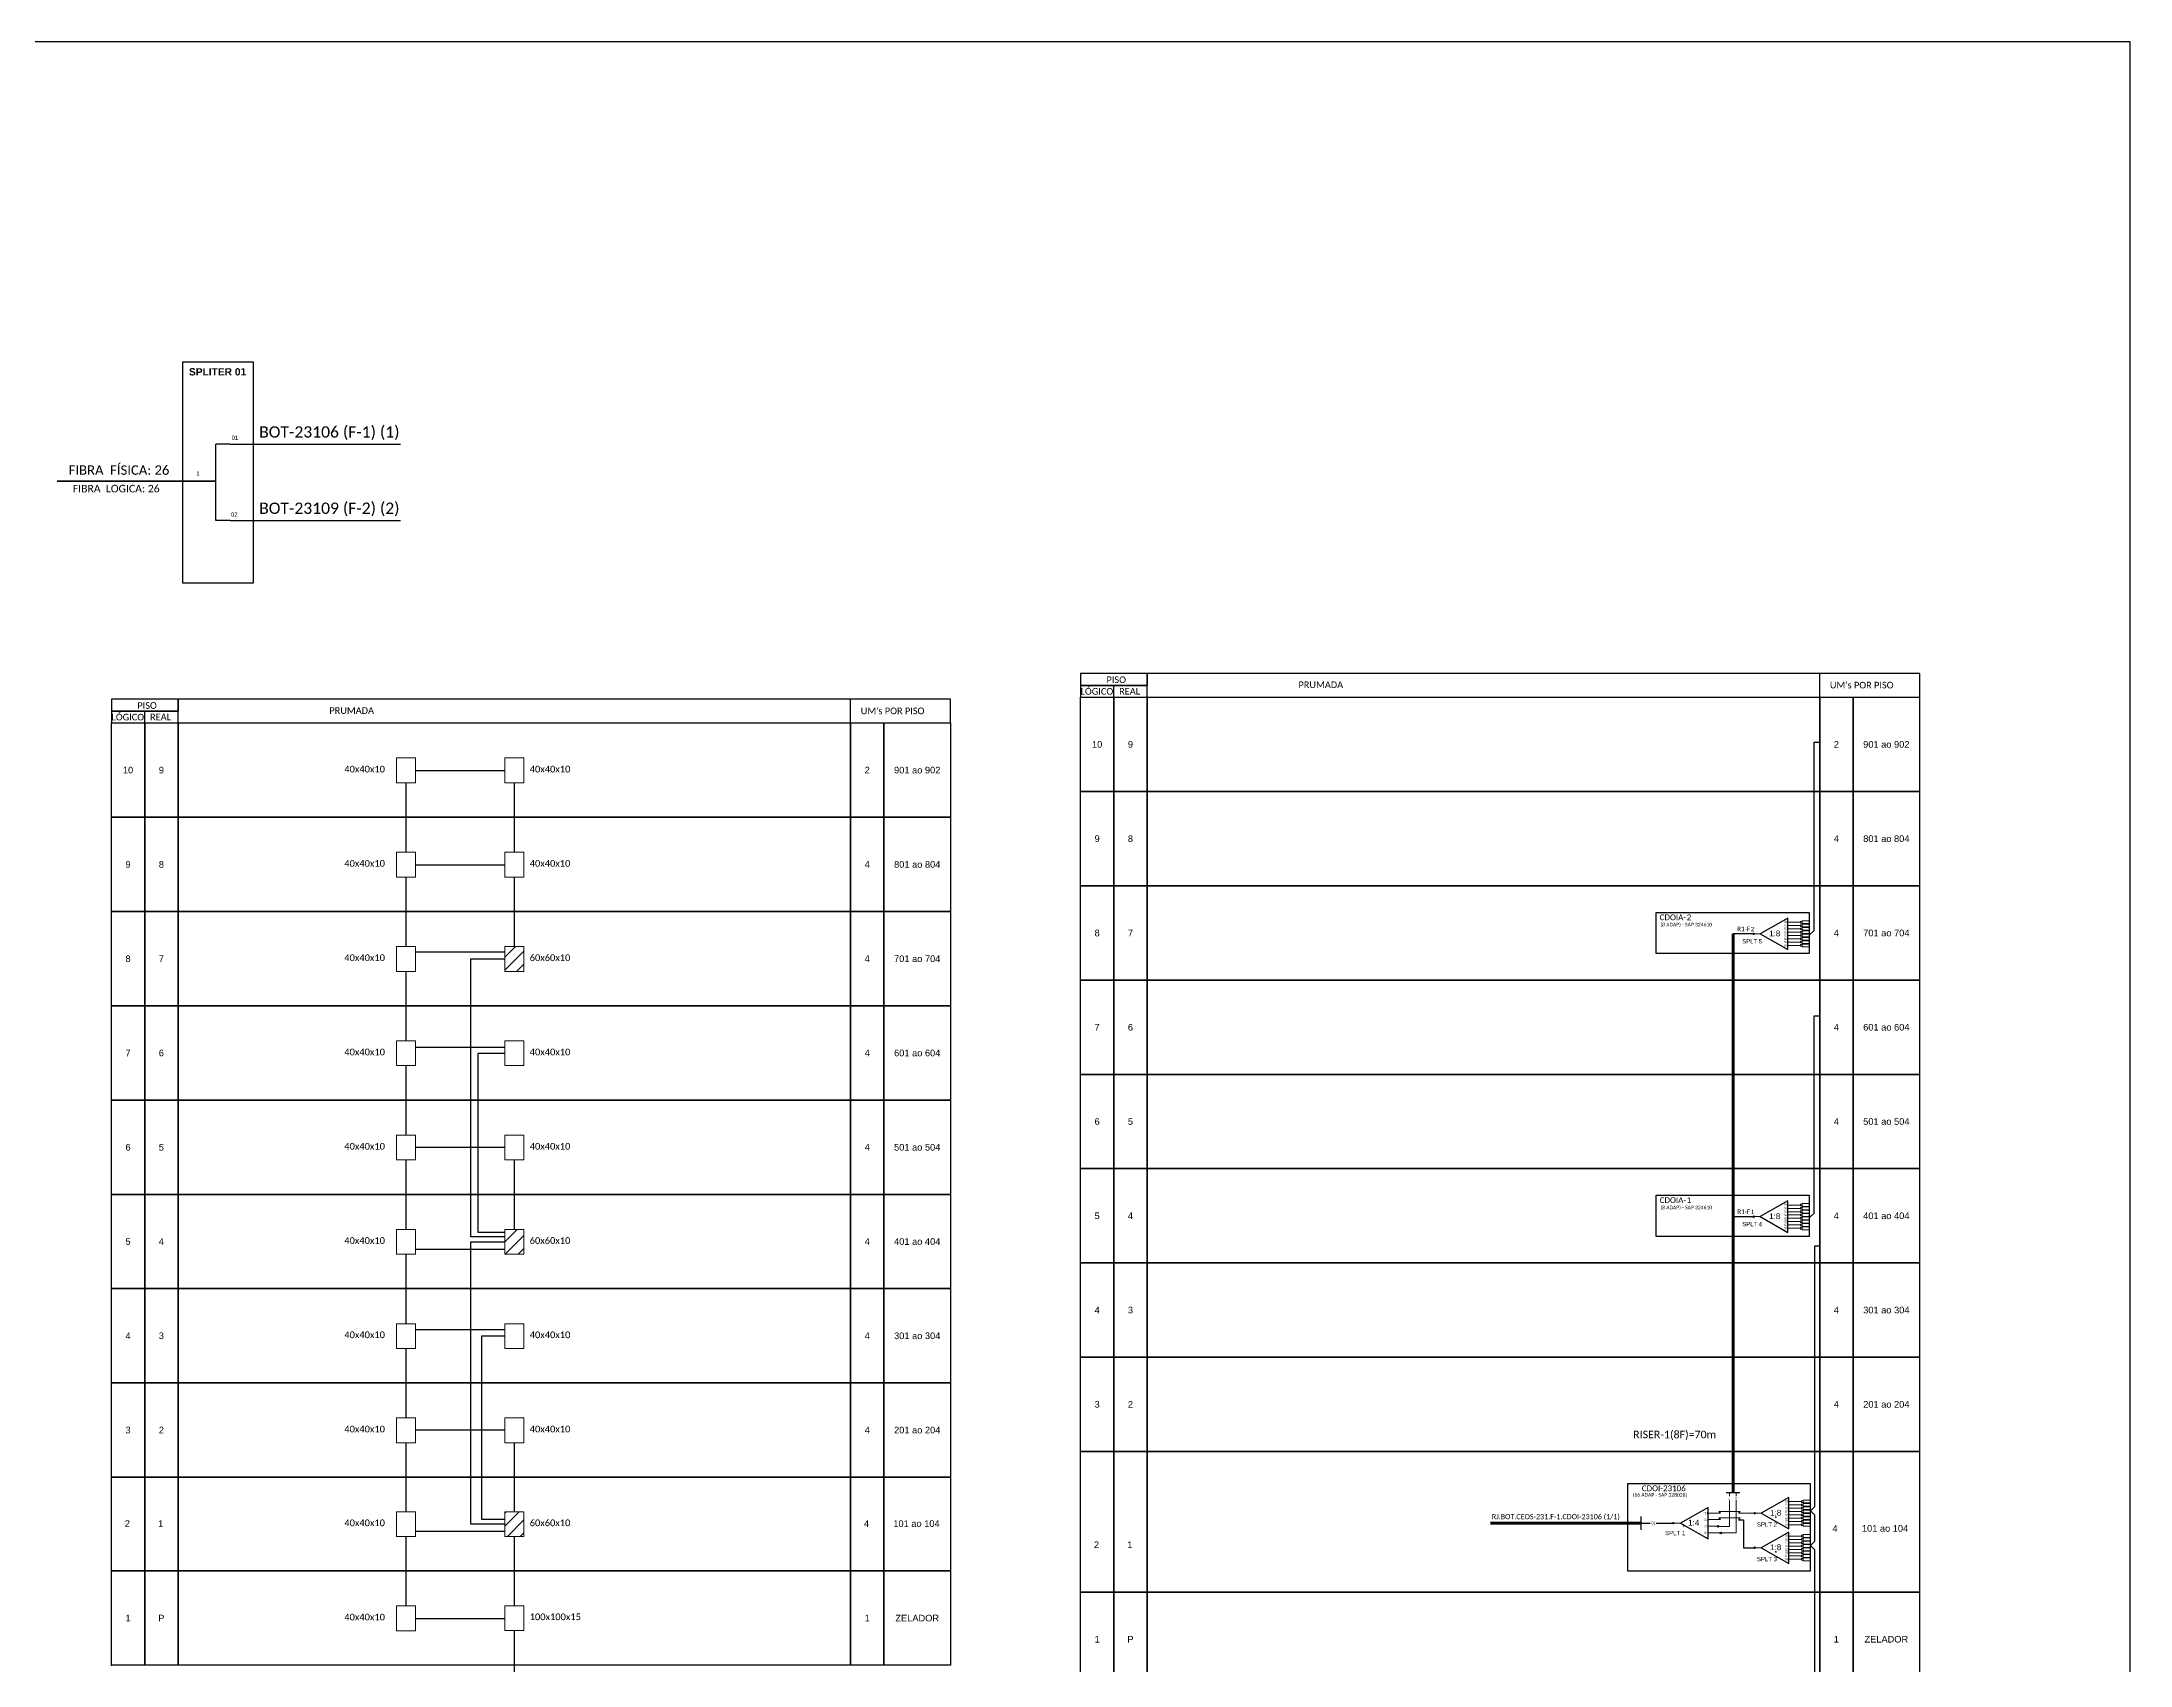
# Model space of a CAD drawing. Extents: x -89 to 749, y 705 to 1299.
# Drawn here: x 241 to 749, y 904 to 1299 of the extents above; entities that cross this region are included whole.
import ezdxf
from ezdxf.enums import TextEntityAlignment as Align

# ---------------------------------------------------------------- set-up
doc = ezdxf.new("R2010")
doc.units = 0
doc.styles.add('ARIAL', font='arial.ttf')
doc.styles.get("Standard").update_dxf_attribs({"font": 'arial.ttf'})
doc.styles.add('WMF-Calibri0', font='calibri.ttf')

# ---------------------------------------------------------------- blocks, each defined once
blk = doc.blocks.new('SPLT_1-8_SC-APC')
at = {"color": 1}
blk.add_lwpolyline([(-7.37, -2.1), (-17.04, -7.55), (-7.37, -13), (-7.37, -2.1)], dxfattribs=at)
at = {"color": 3, "lineweight": 0}
for points in [[(-2.99, -3.51), (-7.37, -3.51)], [(-7.37, -4.66), (-2.99, -4.66)], [(-7.37, -5.82), (-2.99, -5.82)], [(-7.37, -6.97), (-2.99, -6.97)], [(-2.41, -3.02), (-2.41, -4)], [(-2.41, -3.02), (0, -3.02)], [(-2.41, -4), (0, -4)], [(-2.41, -4.17), (-2.41, -5.16)], [(-2.41, -4.17), (0, -4.17)], [(-2.41, -5.16), (0, -5.16)], [(-2.41, -5.32), (-2.41, -6.31)], [(-2.41, -5.32), (0, -5.32)], [(-2.41, -6.31), (0, -6.31)], [(-2.41, -6.48), (-2.41, -7.46)], [(-2.41, -6.48), (0, -6.48)], [(-7.37, -8.12), (-2.99, -8.12)], [(-7.37, -9.28), (-2.99, -9.28)], [(-7.37, -10.43), (-2.99, -10.43)], [(-7.37, -11.58), (-2.99, -11.58)], [(-2.41, -7.46), (0, -7.46)], [(-2.41, -7.63), (-2.41, -8.62)], [(-2.41, -7.63), (0, -7.63)], [(-2.41, -8.62), (0, -8.62)], [(-2.41, -8.78), (-2.41, -9.77)], [(-2.41, -8.78), (0, -8.78)], [(-2.41, -9.77), (0, -9.77)], [(-2.41, -9.94), (-2.41, -10.92)], [(-2.41, -9.94), (0, -9.94)], [(-2.41, -10.92), (0, -10.92)], [(-2.41, -11.09), (-2.41, -12.08)], [(-2.41, -11.09), (0, -11.09)], [(-2.41, -12.08), (0, -12.08)]]:
    blk.add_lwpolyline(points, dxfattribs=at)
for points in [[(-2.99, -3.22), (-2.41, -3.22), (-2.41, -3.8), (-2.99, -3.8)], [(-2.99, -4.38), (-2.41, -4.38), (-2.41, -4.95), (-2.99, -4.95)], [(-2.99, -5.53), (-2.41, -5.53), (-2.41, -6.1), (-2.99, -6.1)], [(-2.99, -6.68), (-2.41, -6.68), (-2.41, -7.26), (-2.99, -7.26)], [(-2.99, -7.84), (-2.41, -7.84), (-2.41, -8.41), (-2.99, -8.41)], [(-2.99, -8.99), (-2.41, -8.99), (-2.41, -9.56), (-2.99, -9.56)], [(-2.99, -10.14), (-2.41, -10.14), (-2.41, -10.72), (-2.99, -10.72)], [(-2.99, -11.3), (-2.41, -11.3), (-2.41, -11.87), (-2.99, -11.87)]]:
    blk.add_lwpolyline(points, close=True, dxfattribs=at)
at = {"color": 1, "lineweight": 0}
blk.add_lwpolyline([(-17.04, -7.55), (-19.26, -7.55)], dxfattribs=at)
at = {"color": 1, "style": 'ARIAL'}
for s, height, p in [('1:8', 2, (-13.91, -8.4)), ('S1', 0.75, (-8.74, -3.78)), ('S2', 0.75, (-8.74, -4.97)), ('S3', 0.75, (-8.74, -6.18)), ('S4', 0.75, (-8.74, -7.36)), ('S5', 0.75, (-8.74, -8.57)), ('S6', 0.75, (-8.74, -9.69)), ('S7', 0.75, (-8.74, -10.78)), ('S8', 0.75, (-8.74, -11.9))]:
    blk.add_text(s, height=height, dxfattribs=at).set_placement(p)
blk = doc.blocks.new('SPLITTER_')
blk.add_point((0, 0))
at = {"style": 'ARIAL', "flags": 4}
blk.add_attdef('SPLT', (0, -3.26), '', height=1.5, dxfattribs=at)

msp = doc.modelspace()

# ---------------------------------------------------------------- hatches: boundary and pattern name
h = msp.add_hatch(color=3)
h.dxf.hatch_style = 1
edge = h.paths.add_edge_path()
edge.add_arc((657.7, 1082.15), 0.179, 0, 360)
h = msp.add_hatch()
h.set_pattern_fill('ANSI31', color=1, scale=0.7, style=0)
h.set_pattern_definition([(45, (-453.82, 271.751), (-1.571545, 1.571545), [])])
h.paths.add_polyline_path([(358.65, 1079.06), (354.01, 1079.06), (354.01, 1073.02), (358.65, 1073.02)])
h.paths.add_polyline_path([(358.65, 1010.29), (354.01, 1010.29), (354.01, 1004.26), (358.65, 1004.26)])
h.paths.add_polyline_path([(358.65, 941.66), (354.01, 941.66), (354.01, 935.63), (358.65, 935.63)])
h.paths.add_polyline_path([(359.81, 1006.34), (370.38, 1006.34), (370.38, 1008.82), (359.81, 1008.82)], flags=9)
h.paths.add_polyline_path([(359.81, 937.71), (370.38, 937.71), (370.38, 940.19), (359.81, 940.19)], flags=9)
h = msp.add_hatch(color=3)
h.dxf.hatch_style = 1
edge = h.paths.add_edge_path()
edge.add_arc((657.7, 1013.38), 0.179, 0, 360)
h = msp.add_hatch(color=3)
h.dxf.hatch_style = 1
edge = h.paths.add_edge_path()
edge.add_arc((657.91, 941.29), 0.179, 0, 360)
h = msp.add_hatch(color=3)
h.dxf.hatch_style = 1
edge = h.paths.add_edge_path()
edge.add_arc((638.14, 938.89), 0.179, 0, 360)
h = msp.add_hatch(color=3)
h.dxf.hatch_style = 1
edge = h.paths.add_edge_path()
edge.add_arc((649, 938.1), 0.179, 0, 360)
h = msp.add_hatch(color=3)
h.dxf.hatch_style = 1
edge = h.paths.add_edge_path()
edge.add_arc((649.7, 936.48), 0.179, 0, 360)
h = msp.add_hatch(color=3)
h.dxf.hatch_style = 1
edge = h.paths.add_edge_path()
edge.add_arc((657.91, 932.9), 0.179, 0, 360)

# ---------------------------------------------------------------- linework, layer by layer
at = {"color": 7, "linetype": 'Continuous'}
for p, q in [((287.28, 1201.18), (283.76, 1201.18)), ((287.28, 1182.63), (283.76, 1182.63))]:
    msp.add_line(p, q, dxfattribs=at)
at = {"color": 10, "linetype": 'Continuous'}
for p, q in [((287.28, 1201.19), (328.65, 1201.18)), ((287.28, 1182.64), (328.65, 1182.63))]:
    msp.add_line(p, q, dxfattribs=at)
at = {"color": 1, "linetype": 'Continuous', "lineweight": 60}
msp.add_line((283.76, 1192.23), (245.15, 1192.12), dxfattribs=at)
for points in [[(-89.32, 705.02), (749.25, 705.02), (749.25, 1299.02), (-89.32, 1299.02), (-89.32, 705.02)], [(510.2, 1139.66), (698.06, 1139.66), (698.06, 1145.42), (510.2, 1145.42), (510.2, 1145.42), (510.2, 1142.54)], [(673.74, 1139.66), (673.74, 1145.42)], [(274.56, 1133.41), (462.42, 1133.41), (462.42, 1139.16), (274.56, 1139.16), (274.56, 1139.16), (274.56, 1136.28)], [(438.09, 1133.41), (438.09, 1139.16)], [(502.1, 1139.66), (502.1, 1142.54)], [(266.46, 1133.41), (266.46, 1136.28)], [(654, 939.69), (655.22, 939.69), (655.22, 932.9), (657.73, 932.9)]]:
    msp.add_lwpolyline(points)
at = {"color": 7}
for points in [[(275.61, 1167.45), (292.89, 1167.45), (292.89, 1221.1), (275.61, 1221.1)], [(494, 1139.66), (502.1, 1139.66), (502.1, 1116.74), (494, 1116.74)], [(502.1, 1139.66), (510.2, 1139.66), (510.2, 1116.74), (502.1, 1116.74)], [(510.2, 1139.66), (673.74, 1139.66), (673.74, 1116.74), (510.2, 1116.74)], [(673.74, 1139.66), (681.84, 1139.66), (681.84, 1116.74), (673.74, 1116.74)], [(681.84, 1139.66), (698.04, 1139.66), (698.04, 1116.74), (681.84, 1116.74)], [(258.36, 1133.41), (266.46, 1133.41), (266.46, 1110.49), (258.36, 1110.49)], [(266.46, 1133.41), (274.56, 1133.41), (274.56, 1110.49), (266.46, 1110.49)], [(274.56, 1133.41), (438.09, 1133.41), (438.09, 1110.49), (274.56, 1110.49)], [(438.09, 1133.41), (446.19, 1133.41), (446.19, 1110.49), (438.09, 1110.49)], [(446.19, 1133.41), (462.4, 1133.41), (462.4, 1110.49), (446.19, 1110.49)], [(494, 1116.74), (502.1, 1116.74), (502.1, 1093.82), (494, 1093.82)], [(502.1, 1116.74), (510.2, 1116.74), (510.2, 1093.82), (502.1, 1093.82)], [(510.2, 1116.74), (673.74, 1116.74), (673.74, 1093.82), (510.2, 1093.82)], [(673.74, 1116.74), (681.84, 1116.74), (681.84, 1093.82), (673.74, 1093.82)], [(681.84, 1116.74), (698.04, 1116.74), (698.04, 1093.82), (681.84, 1093.82)], [(258.36, 1110.49), (266.46, 1110.49), (266.46, 1087.57), (258.36, 1087.57)], [(266.46, 1110.49), (274.56, 1110.49), (274.56, 1087.57), (266.46, 1087.57)], [(274.56, 1110.49), (438.09, 1110.49), (438.09, 1087.57), (274.56, 1087.57)], [(438.09, 1110.49), (446.19, 1110.49), (446.19, 1087.57), (438.09, 1087.57)], [(446.19, 1110.49), (462.4, 1110.49), (462.4, 1087.57), (446.19, 1087.57)], [(494, 1093.82), (502.1, 1093.82), (502.1, 1070.9), (494, 1070.9)], [(502.1, 1093.82), (510.2, 1093.82), (510.2, 1070.9), (502.1, 1070.9)], [(510.2, 1093.82), (673.74, 1093.82), (673.74, 1070.9), (510.2, 1070.9)], [(673.74, 1093.82), (681.84, 1093.82), (681.84, 1070.9), (673.74, 1070.9)], [(681.84, 1093.82), (698.04, 1093.82), (698.04, 1070.9), (681.84, 1070.9)], [(258.36, 1087.57), (266.46, 1087.57), (266.46, 1064.64), (258.36, 1064.64)], [(266.46, 1087.57), (274.56, 1087.57), (274.56, 1064.64), (266.46, 1064.64)], [(274.56, 1087.57), (438.09, 1087.57), (438.09, 1064.64), (274.56, 1064.64)], [(438.09, 1087.57), (446.19, 1087.57), (446.19, 1064.64), (438.09, 1064.64)], [(446.19, 1087.57), (462.4, 1087.57), (462.4, 1064.64), (446.19, 1064.64)], [(494, 1070.9), (502.1, 1070.9), (502.1, 1047.98), (494, 1047.98)], [(502.1, 1070.9), (510.2, 1070.9), (510.2, 1047.98), (502.1, 1047.98)], [(510.2, 1070.9), (673.74, 1070.9), (673.74, 1047.98), (510.2, 1047.98)], [(673.74, 1070.9), (681.84, 1070.9), (681.84, 1047.98), (673.74, 1047.98)], [(681.84, 1070.9), (698.04, 1070.9), (698.04, 1047.98), (681.84, 1047.98)], [(258.36, 1064.64), (266.46, 1064.64), (266.46, 1041.72), (258.36, 1041.72)], [(266.46, 1064.64), (274.56, 1064.64), (274.56, 1041.72), (266.46, 1041.72)], [(274.56, 1064.64), (438.09, 1064.64), (438.09, 1041.72), (274.56, 1041.72)], [(438.09, 1064.64), (446.19, 1064.64), (446.19, 1041.72), (438.09, 1041.72)], [(446.19, 1064.64), (462.4, 1064.64), (462.4, 1041.72), (446.19, 1041.72)], [(494, 1047.98), (502.1, 1047.98), (502.1, 1025.06), (494, 1025.06)], [(502.1, 1047.98), (510.2, 1047.98), (510.2, 1025.06), (502.1, 1025.06)], [(510.2, 1047.98), (673.74, 1047.98), (673.74, 1025.06), (510.2, 1025.06)], [(673.74, 1047.98), (681.84, 1047.98), (681.84, 1025.06), (673.74, 1025.06)], [(681.84, 1047.98), (698.04, 1047.98), (698.04, 1025.06), (681.84, 1025.06)], [(258.36, 1041.72), (266.46, 1041.72), (266.46, 1018.8), (258.36, 1018.8)], [(266.46, 1041.72), (274.56, 1041.72), (274.56, 1018.8), (266.46, 1018.8)], [(274.56, 1041.72), (438.09, 1041.72), (438.09, 1018.8), (274.56, 1018.8)], [(438.09, 1041.72), (446.19, 1041.72), (446.19, 1018.8), (438.09, 1018.8)], [(446.19, 1041.72), (462.4, 1041.72), (462.4, 1018.8), (446.19, 1018.8)], [(494, 1025.06), (502.1, 1025.06), (502.1, 1002.14), (494, 1002.14)], [(502.1, 1025.06), (510.2, 1025.06), (510.2, 1002.14), (502.1, 1002.14)], [(510.2, 1025.06), (673.74, 1025.06), (673.74, 1002.14), (510.2, 1002.14)], [(673.74, 1025.06), (681.84, 1025.06), (681.84, 1002.14), (673.74, 1002.14)], [(681.84, 1025.06), (698.04, 1025.06), (698.04, 1002.14), (681.84, 1002.14)], [(258.36, 1018.8), (266.46, 1018.8), (266.46, 995.88), (258.36, 995.88)], [(266.46, 1018.8), (274.56, 1018.8), (274.56, 995.88), (266.46, 995.88)], [(274.56, 1018.8), (438.09, 1018.8), (438.09, 995.88), (274.56, 995.88)], [(438.09, 1018.8), (446.19, 1018.8), (446.19, 995.88), (438.09, 995.88)], [(446.19, 1018.8), (462.4, 1018.8), (462.4, 995.88), (446.19, 995.88)], [(494, 1002.14), (502.1, 1002.14), (502.1, 979.22), (494, 979.22)], [(502.1, 1002.14), (510.2, 1002.14), (510.2, 979.22), (502.1, 979.22)], [(510.2, 1002.14), (673.74, 1002.14), (673.74, 979.22), (510.2, 979.22)], [(673.74, 1002.14), (681.84, 1002.14), (681.84, 979.22), (673.74, 979.22)], [(681.84, 1002.14), (698.04, 1002.14), (698.04, 979.22), (681.84, 979.22)], [(258.36, 995.88), (266.46, 995.88), (266.46, 972.96), (258.36, 972.96)], [(266.46, 995.88), (274.56, 995.88), (274.56, 972.96), (266.46, 972.96)], [(274.56, 995.88), (438.09, 995.88), (438.09, 972.96), (274.56, 972.96)], [(438.09, 995.88), (446.19, 995.88), (446.19, 972.96), (438.09, 972.96)], [(446.19, 995.88), (462.4, 995.88), (462.4, 972.96), (446.19, 972.96)], [(494, 979.22), (502.1, 979.22), (502.1, 956.3), (494, 956.3)], [(502.1, 979.22), (510.2, 979.22), (510.2, 956.3), (502.1, 956.3)], [(510.2, 979.22), (673.74, 979.22), (673.74, 956.3), (510.2, 956.3)], [(673.74, 979.22), (681.84, 979.22), (681.84, 956.3), (673.74, 956.3)], [(681.84, 979.22), (698.04, 979.22), (698.04, 956.3), (681.84, 956.3)], [(258.36, 972.96), (266.46, 972.96), (266.46, 950.04), (258.36, 950.04)], [(266.46, 972.96), (274.56, 972.96), (274.56, 950.04), (266.46, 950.04)], [(274.56, 972.96), (438.09, 972.96), (438.09, 950.04), (274.56, 950.04)], [(438.09, 972.96), (446.19, 972.96), (446.19, 950.04), (438.09, 950.04)], [(446.19, 972.96), (462.4, 972.96), (462.4, 950.04), (446.19, 950.04)], [(494, 956.3), (502.1, 956.3), (502.1, 922.11), (494, 922.11)], [(502.1, 956.3), (510.2, 956.3), (510.2, 922.11), (502.1, 922.11)], [(510.2, 956.3), (673.74, 956.3), (673.74, 922.11), (510.2, 922.11)], [(673.74, 956.3), (681.84, 956.3), (681.84, 922.11), (673.74, 922.11)], [(681.84, 956.3), (698.04, 956.3), (698.04, 922.11), (681.84, 922.11)], [(258.36, 950.04), (266.46, 950.04), (266.46, 927.25), (258.36, 927.25)], [(266.46, 950.04), (274.56, 950.04), (274.56, 927.25), (266.46, 927.25)], [(274.56, 950.04), (438.09, 950.04), (438.09, 927.25), (274.56, 927.25)], [(438.09, 950.04), (446.19, 950.04), (446.19, 927.25), (438.09, 927.25)], [(446.19, 950.04), (462.4, 950.04), (462.4, 927.25), (446.19, 927.25)], [(258.36, 927.25), (266.46, 927.25), (266.46, 904.33), (258.36, 904.33)], [(266.46, 927.25), (274.56, 927.25), (274.56, 904.33), (266.46, 904.33)], [(274.56, 927.25), (438.09, 927.25), (438.09, 904.33), (274.56, 904.33)], [(438.09, 927.25), (446.19, 927.25), (446.19, 904.33), (438.09, 904.33)], [(446.19, 927.25), (462.4, 927.25), (462.4, 904.33), (446.19, 904.33)], [(494, 922.11), (502.1, 922.11), (502.1, 899.19), (494, 899.19)], [(502.1, 922.11), (510.2, 922.11), (510.2, 899.19), (502.1, 899.19)], [(510.2, 922.11), (673.74, 922.11), (673.74, 899.19), (510.2, 899.19)], [(673.74, 922.11), (681.84, 922.11), (681.84, 899.19), (673.74, 899.19)], [(681.84, 922.11), (698.04, 922.11), (698.04, 899.19), (681.84, 899.19)]]:
    msp.add_lwpolyline(points, close=True, dxfattribs=at)
at = {"color": 7, "linetype": 'Continuous'}
msp.add_lwpolyline([(283.76, 1182.63), (283.76, 1201.18)], dxfattribs=at)
for points in [[(494, 1142.54), (510.2, 1142.54), (510.2, 1145.42), (494, 1145.42)], [(258.36, 1136.28), (274.56, 1136.28), (274.56, 1139.16), (258.36, 1139.16)], [(494, 1139.66), (510.2, 1139.66), (510.2, 1142.54), (494, 1142.54)], [(258.36, 1133.41), (274.56, 1133.41), (274.56, 1136.28), (258.36, 1136.28)]]:
    msp.add_lwpolyline(points, close=True)
at = {"color": 3}
for points in [[(671.34, 1082), (672.38, 1082.99), (672.38, 1128.76), (673.74, 1128.76)], [(329.96, 1118.86), (329.96, 1101.98)], [(332.28, 1121.88), (354.01, 1121.88)], [(356.33, 1118.86), (356.33, 1101.98)], [(332.28, 1098.96), (354.01, 1098.96)], [(329.96, 1095.94), (329.96, 1079.06)], [(356.33, 1095.94), (356.33, 1079.06)], [(354.01, 1077.65), (332.28, 1077.65)], [(329.96, 1073.02), (329.96, 1056.14)], [(354.01, 1008.47), (345.72, 1008.47), (345.72, 1076.04), (354.01, 1076.04)], [(671.28, 1013.17), (672.38, 1014.23), (672.38, 1062.21), (673.74, 1062.21)], [(354.01, 1054.5), (332.28, 1054.5)], [(354.01, 1009.57), (347.57, 1009.57), (347.57, 1053.12), (354.01, 1053.12)], [(329.96, 1050.1), (329.96, 1033.22)], [(329.96, 1027.18), (329.96, 1010.29)], [(354.01, 1030.2), (332.28, 1030.2)], [(356.33, 1027.18), (356.33, 1010.29)], [(354.01, 938.65), (354.01, 938.65), (345.72, 938.65), (345.72, 1007.28), (354.01, 1007.28)], [(672.58, 936.82), (672.58, 936.82), (672.58, 940.78), (671.48, 941.84), (672.58, 942.89), (672.58, 1006.26), (673.74, 1006.26)], [(329.96, 1004.26), (329.96, 987.37)], [(354.01, 1005.43), (332.28, 1005.43)], [(354.01, 985.89), (332.28, 985.89)], [(329.96, 981.34), (329.96, 964.45)], [(354.01, 984.36), (348.33, 984.36), (348.33, 939.84), (354.01, 939.84)], [(354.01, 961.44), (332.28, 961.44)], [(329.96, 958.42), (329.96, 941.53)], [(356.33, 958.42), (356.33, 941.66)], [(329.96, 935.63), (329.96, 918.74)], [(354.01, 936.81), (332.28, 936.81)], [(356.33, 935.63), (356.33, 918.81)], [(630.33, 938.89), (632.54, 938.89)], [(633.99, 938.89), (638.14, 938.89)], [(673.74, 883.11), (672.58, 883.11), (672.58, 932.39), (671.48, 933.45), (672.58, 934.5), (672.58, 938.45), (672.58, 938.45)], [(332.28, 915.73), (354.01, 915.73)], [(356.33, 912.77), (356.33, 898.4)]]:
    msp.add_lwpolyline(points, dxfattribs=at)
at = {"color": 0, "lineweight": 0}
for points in [[(327.65, 1124.9), (332.28, 1124.9), (332.28, 1118.86), (327.65, 1118.86)], [(354.01, 1124.9), (358.65, 1124.9), (358.65, 1118.86), (354.01, 1118.86)], [(327.65, 1101.98), (332.28, 1101.98), (332.28, 1095.94), (327.65, 1095.94)], [(354.01, 1101.98), (358.65, 1101.98), (358.65, 1095.94), (354.01, 1095.94)], [(327.65, 1079.06), (332.28, 1079.06), (332.28, 1073.02), (327.65, 1073.02)], [(327.65, 1056.14), (332.28, 1056.14), (332.28, 1050.1), (327.65, 1050.1)], [(354.01, 1056.14), (358.65, 1056.14), (358.65, 1050.1), (354.01, 1050.1)], [(327.65, 1033.22), (332.28, 1033.22), (332.28, 1027.18), (327.65, 1027.18)], [(354.01, 1033.22), (358.65, 1033.22), (358.65, 1027.18), (354.01, 1027.18)], [(327.65, 1010.29), (332.28, 1010.29), (332.28, 1004.26), (327.65, 1004.26)], [(327.65, 987.37), (332.28, 987.37), (332.28, 981.34), (327.65, 981.34)], [(354.01, 987.37), (358.65, 987.37), (358.65, 981.34), (354.01, 981.34)], [(327.65, 964.45), (332.28, 964.45), (332.28, 958.42), (327.65, 958.42)], [(354.01, 964.45), (358.65, 964.45), (358.65, 958.42), (354.01, 958.42)], [(327.65, 941.66), (332.28, 941.66), (332.28, 935.63), (327.65, 935.63)], [(327.65, 918.74), (332.28, 918.74), (332.28, 912.71), (327.65, 912.71)], [(354.01, 918.81), (358.65, 918.81), (358.65, 912.77), (354.01, 912.77)]]:
    msp.add_lwpolyline(points, close=True, dxfattribs=at)
at = {"color": 1}
for points in [[(634.01, 1087.36), (671.2, 1087.36), (671.2, 1077.34), (634.01, 1077.34)], [(634.01, 1018.6), (671.2, 1018.6), (671.2, 1008.58), (634.01, 1008.58)], [(627.08, 948.49), (671.41, 948.49), (671.41, 927.16), (627.08, 927.16)]]:
    msp.add_lwpolyline(points, close=True, dxfattribs=at)
at = {"color": 5, "const_width": 0.77}
msp.add_lwpolyline([(652.68, 946.33), (652.68, 1082.15)], dxfattribs=at)
at = {"color": 5}
for points in [[(657.7, 1082.15), (652.68, 1082.15)], [(657.7, 1013.38), (652.68, 1013.38)], [(651.01, 946.33), (654.36, 946.33)]]:
    msp.add_lwpolyline(points, dxfattribs=at)
at = {"color": 1, "lineweight": 0}
for points in [[(354.01, 1079.06), (358.65, 1079.06), (358.65, 1073.02), (354.01, 1073.02)], [(354.01, 1010.29), (358.65, 1010.29), (358.65, 1004.26), (354.01, 1004.26)], [(354.01, 941.66), (358.65, 941.66), (358.65, 935.63), (354.01, 935.63)]]:
    msp.add_lwpolyline(points, close=True, dxfattribs=at)
at = {"color": 5, "lineweight": 0}
for points in [[(651.81, 946.33), (651.81, 945.41)], [(653.43, 946.33), (653.43, 945.43)], [(649.87, 936.48), (653.42, 936.48), (653.42, 944.44)], [(651.81, 944.41), (651.81, 938.06)], [(649.17, 938.06), (651.81, 938.06)]]:
    msp.add_lwpolyline(points, dxfattribs=at)
at = {"color": 1}
for points in [[(630.33, 937.21), (630.33, 940.51)], [(646.64, 942.71), (639.87, 938.9), (646.64, 935.08), (646.64, 942.71)]]:
    msp.add_lwpolyline(points, dxfattribs=at)
at = {"color": 7, "lineweight": 0}
for points in [[(646.64, 941.29), (649.62, 941.29)], [(646.64, 939.72), (649.59, 939.72)], [(649.62, 941.29), (649.23, 941.73), (651.81, 941.73)], [(649.59, 939.72), (649.23, 940.13), (651.81, 940.13)], [(654, 941.29), (654.38, 941.73), (651.81, 941.73)], [(654, 939.69), (654.38, 940.13), (651.81, 940.13)], [(654, 941.29), (657.73, 941.29)], [(646.64, 938.1), (649, 938.1)], [(646.64, 936.48), (649.7, 936.48)]]:
    msp.add_lwpolyline(points, dxfattribs=at)
at = {"color": 1, "const_width": 0.7}
msp.add_lwpolyline([(593.68, 938.89), (630.33, 938.89)], dxfattribs=at)
at = {"color": 1, "lineweight": 0}
msp.add_lwpolyline([(639.87, 938.9), (638.32, 938.9)], dxfattribs=at)
at = {"color": 3}
for centre in [(657.7, 1082.15), (657.7, 1013.38), (657.91, 941.29), (638.14, 938.89), (649, 938.1), (649.7, 936.48), (657.91, 932.9)]:
    msp.add_circle(centre, 0.179, dxfattribs=at)
at = {"color": 7}
for p in [(494, 1116.74), (258.36, 1110.49), (494, 1093.82), (258.36, 1087.57), (494, 1070.9), (258.36, 1064.64), (494, 1047.98), (258.36, 1041.72), (494, 1025.06), (258.36, 1018.8), (494, 1002.14), (258.36, 995.88), (494, 979.22), (258.36, 972.96), (494, 956.3), (258.36, 950.04), (258.36, 927.25), (494, 922.11), (258.36, 904.33)]:
    msp.add_point(p, dxfattribs=at)

# ---------------------------------------------------------------- block references
at = {"color": 3, "xscale": 0.7, "yscale": 0.7, "zscale": 0.7}
for p in [(671.18, 1087.43), (671.18, 1018.67), (671.41, 946.58), (671.41, 938.19)]:
    msp.add_blockref('SPLT_1-8_SC-APC', p, dxfattribs=at)
ref = msp.add_blockref('SPLITTER_', (663.05, 940.29), dxfattribs=dict(xscale=-0.7, yscale=0.7, zscale=0.7))
ref.add_attrib('SPLT', 'SPLT 2', (658.47, 938.01), dxfattribs={"height": 1.05, "style": 'ARIAL'})
ref = msp.add_blockref('SPLITTER_', (640.7, 938.22), dxfattribs=dict(xscale=-0.7, yscale=0.7, zscale=0.7))
ref.add_attrib('SPLT', 'SPLT 1', (636.13, 935.94), dxfattribs={"height": 1.05, "style": 'ARIAL'})
ref = msp.add_blockref('SPLITTER_', (663.05, 931.9), dxfattribs=dict(xscale=-0.7, yscale=0.7, zscale=0.7))
ref.add_attrib('SPLT', 'SPLT 3', (658.47, 929.62), dxfattribs={"height": 1.05, "style": 'ARIAL'})

# ---------------------------------------------------------------- texts
at = {"style": 'WMF-Calibri0'}
for s, height, p in [('     PISO', 1.61, (497.48, 1143.11)), ('PRUMADA', 1.61, (547, 1141.89)), ("UM's POR PISO", 1.61, (676.21, 1141.81)), ('     PISO', 1.61, (261.83, 1136.85)), ('  LÓGICO', 1.61, (492.9, 1140.29)), ('    REAL', 1.61, (501.13, 1140.32)), ('  LÓGICO', 1.61, (257.25, 1134.03)), ('    REAL', 1.61, (265.49, 1134.07)), ('PRUMADA', 1.61, (311.35, 1135.63)), ("UM's POR PISO", 1.61, (440.56, 1135.55)), ('40x40x10', 1.622, (315, 1121.38)), ('40x40x10', 1.622, (360.08, 1121.38)), ('40x40x10', 1.622, (315, 1098.46)), ('40x40x10', 1.622, (360.08, 1098.46)), ('40x40x10', 1.622, (315, 1075.54)), ('40x40x10', 1.622, (315, 1052.61)), ('40x40x10', 1.622, (360.08, 1052.61)), ('40x40x10', 1.622, (315, 1029.69)), ('40x40x10', 1.622, (360.08, 1029.69)), ('40x40x10', 1.622, (315, 1006.77)), ('40x40x10', 1.622, (315, 983.85)), ('40x40x10', 1.622, (360.08, 983.85)), ('40x40x10', 1.622, (315, 960.93)), ('40x40x10', 1.622, (360.08, 960.93)), ('40x40x10', 1.622, (315, 938.14)), ('40x40x10', 1.622, (315, 915.22)), ('100x100x15', 1.622, (360.08, 915.29))]:
    msp.add_text(s, height=height, dxfattribs=at).set_placement(p)
at = {"color": 7, "style": 'ARIAL'}
for s, p in [('10', (498.05, 1128.2)), ('9', (506.15, 1128.2)), ('2', (677.79, 1128.2)), ('901 ao 902', (689.94, 1128.2)), ('10', (262.41, 1121.95)), ('9', (270.51, 1121.95)), ('2', (442.14, 1121.95)), ('901 ao 902', (454.3, 1121.95)), ('9', (498.05, 1105.28)), ('8', (506.15, 1105.28)), ('4', (677.79, 1105.28)), ('801 ao 804', (689.94, 1105.28)), ('9', (262.41, 1099.03)), ('8', (270.51, 1099.03)), ('4', (442.14, 1099.03)), ('801 ao 804', (454.3, 1099.03)), ('8', (498.05, 1082.36)), ('7', (506.15, 1082.36)), ('4', (677.79, 1082.36)), ('701 ao 704', (689.94, 1082.36)), ('8', (262.41, 1076.1)), ('7', (270.51, 1076.1)), ('4', (442.14, 1076.1)), ('701 ao 704', (454.3, 1076.1)), ('7', (498.05, 1059.44)), ('6', (506.15, 1059.44)), ('4', (677.79, 1059.44)), ('601 ao 604', (689.94, 1059.44)), ('7', (262.41, 1053.18)), ('6', (270.51, 1053.18)), ('4', (442.14, 1053.18)), ('601 ao 604', (454.3, 1053.18)), ('6', (498.05, 1036.52)), ('5', (506.15, 1036.52)), ('4', (677.79, 1036.52)), ('501 ao 504', (689.94, 1036.52)), ('6', (262.41, 1030.26)), ('5', (270.51, 1030.26)), ('4', (442.14, 1030.26)), ('501 ao 504', (454.3, 1030.26)), ('5', (498.05, 1013.6)), ('4', (506.15, 1013.6)), ('4', (677.79, 1013.6)), ('401 ao 404', (689.94, 1013.6)), ('5', (262.41, 1007.34)), ('4', (270.51, 1007.34)), ('4', (442.14, 1007.34)), ('401 ao 404', (454.3, 1007.34)), ('4', (498.05, 990.68)), ('3', (506.15, 990.68)), ('4', (677.79, 990.68)), ('301 ao 304', (689.94, 990.68)), ('4', (262.41, 984.42)), ('3', (270.51, 984.42)), ('4', (442.14, 984.42)), ('301 ao 304', (454.3, 984.42)), ('3', (498.05, 967.76)), ('2', (506.15, 967.76)), ('4', (677.79, 967.76)), ('201 ao 204', (689.94, 967.76)), ('3', (262.41, 961.5)), ('2', (270.51, 961.5)), ('4', (442.14, 961.5)), ('201 ao 204', (454.3, 961.5)), ('2', (262.24, 938.76)), ('1', (270.34, 938.76)), ('4', (441.97, 938.76)), ('101 ao 104', (454.12, 938.76)), ('2', (497.88, 933.62)), ('1', (505.98, 933.62)), ('4', (677.48, 937.6)), ('101 ao 104', (689.63, 937.6)), ('1', (262.41, 915.79)), ('P', (270.51, 915.79)), ('1', (442.14, 915.79)), ('ZELADOR', (454.3, 915.79)), ('1', (498.05, 910.65)), ('P', (506.15, 910.65)), ('1', (677.79, 910.65)), ('ZELADOR', (689.94, 910.65))]:
    msp.add_text(s, height=1.61, dxfattribs=at).set_placement(p, align=Align.MIDDLE_CENTER)
at = {"color": 1}
for s, height, style, p in [('CDOIA-', 1.4, 'WMF-Calibri0', (634.83, 1085.46)), ('2', 1.4, 'WMF-Calibri0', (641.4, 1085.46)), ('60x60x10', 1.622, 'WMF-Calibri0', (360.08, 1075.54)), ('CDOIA-', 1.4, 'WMF-Calibri0', (634.83, 1016.7)), ('1', 1.4, 'WMF-Calibri0', (641.4, 1016.7)), ('60x60x10', 1.622, 'WMF-Calibri0', (360.08, 1006.77)), ('CDOI-23106 ', 1.4, 'WMF-Calibri0', (630.48, 946.64)), ('60x60x10', 1.622, 'WMF-Calibri0', (360.08, 938.14)), ('1:4', 1.4, 'ARIAL', (641.75, 938.3)), ('S1', 0.525, 'ARIAL', (645.68, 941.04)), ('S2', 0.525, 'ARIAL', (645.68, 939.47)), ('S3', 0.525, 'ARIAL', (645.68, 937.82)), ('S4', 0.525, 'ARIAL', (645.68, 936.24))]:
    msp.add_text(s, height=height, dxfattribs=dict(at, style=style)).set_placement(p)
at = {"color": 1, "style": 'WMF-Calibri0'}
for s, p in [('(8 ADAP) - SAP 324610', (641.3, 1083.95)), ('(8 ADAP) - SAP 324610', (641.3, 1015.19)), ('(16 ADAP - SAP 328028)', (634.89, 945.3))]:
    msp.add_text(s, height=0.875, dxfattribs=at).set_placement(p, align=Align.CENTER)
at = {"color": 5, "style": 'WMF-Calibri0'}
for s, height, p in [('R1-F', 1.12, (653.68, 1082.79)), ('R1-F', 1.12, (653.68, 1014.03)), ('RISER-1(8F)=70m', 1.852, (628.39, 959.5))]:
    msp.add_text(s, height=height, dxfattribs=at).set_placement(p)
at = {"color": 5, "style": 'ARIAL'}
for s, p in [('2', (657.43, 1082.77)), ('1', (657.43, 1014.01))]:
    msp.add_text(s, height=1.05, dxfattribs=at).set_placement(p, align=Align.CENTER)
at = {"color": 7, "style": 'ARIAL'}
for s, p in [('SPLT', (656.74, 1079.81)), ('5', (659.31, 1079.81)), ('SPLT', (656.74, 1011.05)), ('4', (659.31, 1011.05))]:
    msp.add_text(s, height=1.05, dxfattribs=at).set_placement(p, align=Align.CENTER)
at = {"style": 'ARIAL'}
for s, p in [('01', (651.75, 944.89)), ('02', (653.44, 944.94))]:
    msp.add_text(s, height=0.432, rotation=90, dxfattribs=at).set_placement(p, align=Align.MIDDLE_CENTER)
at = {"color": 1, "style": 'WMF-Calibri0'}
msp.add_text('RJ.BOT.CEOS-231.F-1.CDOI-23106 (1/1)', height=1.2529, dxfattribs=at).set_placement((609.57, 940.45, 2.61), align=Align.MIDDLE_CENTER)
at = {"style": 'ARIAL'}
msp.add_text('01', height=0.7, dxfattribs=at).set_placement((633.33, 938.89), align=Align.MIDDLE_CENTER)
at = {"attachment_point": 5}
for s, insert, char_height, width in [('\\C10;\\fArial|b1|i0|c0|p34;SPLITER 01', (284.18, 1218.77), 1.7753, 17.28), ('\\C1;\\fCalibri|b0|i0|c0|p34;BOT-23106 (F-1) (1)', (311.36, 1203.87), 2.7432, 80.6352), ('\\C7;\\fArial|b0|i0;\\H0.578704x;01 ', (288.39, 1202.75), 1.7753, 3.456), ('\\C7;\\fCalibri|b0|i0|c0|p34;FIBRA  FÍSICA: 26', (260.22, 1194.88), 2.2859, 34.56), ('\\C7;\\fArial|b0|i0|;\\H1.0273588255048;1', (279.4, 1194.04), 1.7753, 1.7584), ('\\C7;\\fCalibri|b0|i0|c0|p34;FIBRA  LOGICA: 26', (259.53, 1190.38), 1.8289, 34.56), ('\\C7;\\fArial|b0|i0;\\H0.578704x;02 ', (288.24, 1184.06), 1.7753, 3.7582), ('\\C7;\\fCalibri|b0|i0|c0|p34;BOT-23109 (F-2) (2)', (311.36, 1185.32), 2.7432, 80.6352)]:
    msp.add_mtext(s, dxfattribs=dict(at, insert=insert, char_height=char_height, width=width))

doc.saveas('drawing.dxf')
